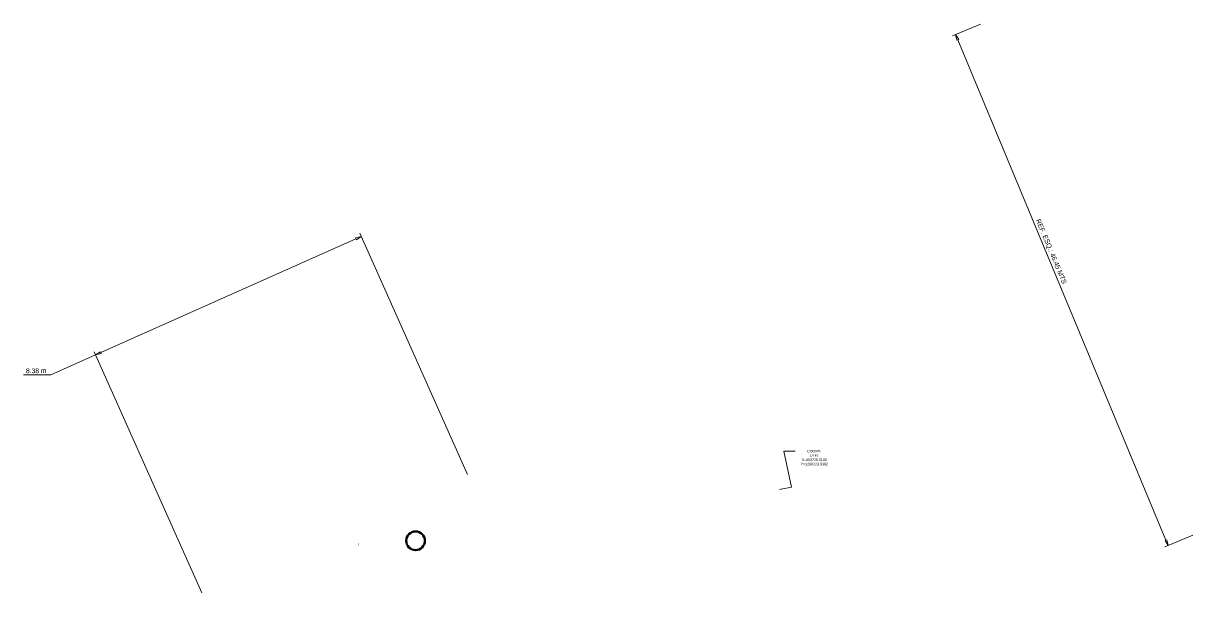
# Model space of a CAD drawing. Header units: metres. Extents: x 610261 to 617471, y 1314831 to 1317846.
# Drawn here: x 612594.1 to 612758.3, y 1316298.7 to 1316378.7 of the extents above; entities that cross this region are included whole.
import ezdxf
from ezdxf import colors
from ezdxf.entities.mleader import LeaderData, LeaderLine
from ezdxf.math import Vec2, Vec3

# ---------------------------------------------------------------- set-up
doc = ezdxf.new("R2010")
doc.units = ezdxf.units.M
doc.header["$PDMODE"] = 34
doc.header["$PDSIZE"] = 0.15
doc.layers.add('EL VARILLAL', color=7, linetype='Continuous')
doc.styles.add('Annotative', font='romans.shx', dxfattribs={"height": 1.5})
doc.styles.add('Style-ENGINEERING', font='ENGINEERING.shx')
doc.dimstyles.new('ISO-25', dxfattribs={"dimscale": 0.5, "dimtxt": 1.7, "dimasz": 2, "dimexe": 1.25, "dimexo": 0.625, "dimtad": 1, "dimtoh": 1, "dimzin": 1, "dimdsep": 46, "dimtxsty": 'Annotative', "dimblk": 'CLOSEDBLANK', "dimcen": 2, "dimclrd": 5, "dimclre": 6, "dimaunit": 1, "dimadec": 4, "dimazin": 0, "dimtfac": 1, "dimtmove": 0, "dimatfit": 3, "dimldrblk": 'CLOSEDBLANK', "dimfxl": 1, "dimlwd": 9, "dimlwe": 9, "dimarcsym": 0})

# ---------------------------------------------------------------- blocks, each defined once
blk = doc.blocks.new('_ClosedBlank')
at = {"color": 0, "linetype": 'ByBlock', "lineweight": -2}
for p, q in [((-1, 0.167), (0, 0)), ((-1, 0.167), (-1, -0.167)), ((0, 0), (-1, -0.167))]:
    blk.add_line(p, q, dxfattribs=at)
blk = doc.blocks.new('*D70')
at = {"layer": 'Defpoints', "color": 0, "transparency": 16777216}
for p in [(612728.49, 1316378.73), (612758.26, 1316307.11), (612754.55, 1316305.56)]:
    blk.add_point(p, dxfattribs=at)
at = {"layer": 'EL VARILLAL', "color": 6, "lineweight": 9, "transparency": 16777216}
for p, q in [((612728.26, 1316378.64), (612724.32, 1316377)), ((612758.03, 1316307.01), (612754.09, 1316305.37))]:
    blk.add_line(p, q, dxfattribs=at)
at = {"layer": 'EL VARILLAL', "color": 5, "lineweight": 9, "transparency": 16777216}
blk.add_line((612725.09, 1316376.45), (612754.24, 1316306.3), dxfattribs=at)
at = {"layer": 'EL VARILLAL', "color": 5, "lineweight": 9, "transparency": 16777216, "xscale": 0.8, "yscale": 0.8, "zscale": 0.8}
for p, rotation in [((612724.78, 1316377.19), 112.5691330110769), ((612754.55, 1316305.56), 292.5691330110768)]:
    blk.add_blockref('_ClosedBlank', p, dxfattribs=dict(at, rotation=rotation))
at = {"layer": 'EL VARILLAL', "color": 0, "transparency": 16777216, "insert": (612738.11, 1316346.73), "char_height": 0.68, "attachment_point": 5, "rotation": 292.5691, "style": 'Style-ENGINEERING'}
blk.add_mtext('REF. ESQ.: 46.45 MTS', dxfattribs=at)
blk = doc.blocks.new('*D83')
at = {"layer": 'Defpoints', "color": 0, "transparency": 16777216}
for p in [(612641.46, 1316348.86), (612656.45, 1316315.27), (612619.23, 1316298.66)]:
    blk.add_point(p, dxfattribs=at)
at = {"layer": 'EL VARILLAL', "color": 6, "lineweight": 9, "transparency": 16777216}
for p, q in [((612656.35, 1316315.5), (612641.26, 1316349.32)), ((612619.13, 1316298.89), (612604.04, 1316332.71))]:
    blk.add_line(p, q, dxfattribs=at)
at = {"layer": 'EL VARILLAL', "color": 5, "lineweight": 9, "transparency": 16777216}
for p, q in [((612640.73, 1316348.54), (612604.97, 1316332.58)), ((612604.24, 1316332.25), (612597.97, 1316329.45)), ((612597.97, 1316329.45), (612594.12, 1316329.45))]:
    blk.add_line(p, q, dxfattribs=at)
at = {"layer": 'EL VARILLAL', "color": 5, "lineweight": 9, "transparency": 16777216, "xscale": 0.8, "yscale": 0.8, "zscale": 0.8}
for p, rotation in [((612641.46, 1316348.86), 24.05283654507485), ((612604.24, 1316332.25), 204.0528365450749)]:
    blk.add_blockref('_ClosedBlank', p, dxfattribs=dict(at, rotation=rotation))
at = {"layer": 'EL VARILLAL', "color": 0, "transparency": 16777216, "insert": (612595.92, 1316330.04), "char_height": 0.68, "attachment_point": 5, "style": 'Style-ENGINEERING'}
blk.add_mtext('8.38 m', dxfattribs=at)

msp = doc.modelspace()

# ---------------------------------------------------------------- linework, layer by layer
at = {"layer": 'EL VARILLAL', "color": 7, "lineweight": 50}
msp.add_circle((612649.08699, 1316306.20787), 1.30867, dxfattribs=at)

# ---------------------------------------------------------------- texts
at = {"layer": 'EL VARILLAL', "color": 7, "insert": (612640.05589, 1316305.82596), "char_height": 0.32, "attachment_point": 1, "style": 'Style-ENGINEERING'}
msp.add_mtext_dynamic_manual_height_columns('\\pi0.90562;1', width=1.887435, gutter_width=3, heights=[0.40666], dxfattribs=at)

# ---------------------------------------------------------------- dimensions: what is measured, and where the dimension line sits
at = {"layer": 'EL VARILLAL', "color": 7}
for base, p1, p2, angle, text, picture, middle in [((612754.5489, 1316305.56273), (612728.49402, 1316378.73454), (612758.26442, 1316307.107), 292.569133, 'REF. ESQ.: 46.45 MTS', '*D70', (612737.53756, 1316346.49199)), ((612641.4588, 1316348.86304), (612619.23357, 1316298.66209), (612656.45096, 1316315.27348), 24.0528365, '8.38 m', '*D83', (612595.92135, 1316329.45183))]:
    dim = msp.add_linear_dim(base=base, p1=p1, p2=p2, angle=angle, text=text, dimstyle='ISO-25', override={"dimscale": 0, "dimtxsty": 'Style-ENGINEERING', "dimtix": 0, "dimtofl": 1, "dimtmove": 0, "dimatfit": 3}, dxfattribs=at)
    dim.commit()
    dim.dimension.update_dxf_attribs({"geometry": picture, "text_midpoint": middle, "dimtype": 161})

# ---------------------------------------------------------------- leaders
ml = msp.add_multileader_mtext('Standard', dxfattribs=at)
ml.set_content('COORD. UTM:\\P\\pxqc;X=603725.5100  Y=1299223.9382', color=7, style='Style-ENGINEERING')
ml.set_leader_properties(color=5, lineweight=9)
ml.build(insert=Vec2(0, 0))
ml.multileader.update_dxf_attribs({"arrow_head_size": 0.4, "scale": 0.2})
ctx = ml.context
ctx.base_point, ctx.scale, ctx.char_height, ctx.arrow_head_size, ctx.landing_gap_size, ctx.plane_origin = Vec3(612702.28234, 1316318.7637), 0.2, 0.36, 0.4, 0.4, Vec3(612699.92509, 1316313.37469)
ctx.text_align_type = 1
notes = []
notes.append((ctx, [(0, (1, 1, 0), (612700.68234, 1316318.7637), (1, 0), 1.6, [(0, [(612699.92509, 1316313.37469), (612701.78796, 1316313.71462)], 0, [])])]))
ctx.mtext.insert, ctx.mtext.width, ctx.mtext.alignment, ctx.mtext.flow_direction = Vec3(612704.96234, 1316318.9437), 4.047181, 2, 5
for ctx, leaders in notes:
    for number, flags, end, landing, length, lines in leaders:
        leader = LeaderData()
        leader.index, (leader.has_last_leader_line, leader.has_dogleg_vector, leader.attachment_direction) = number, flags
        leader.last_leader_point, leader.dogleg_vector, leader.dogleg_length = Vec3(end), Vec3(landing), length
        for number, points, colour, breaks in lines:
            line = LeaderLine()
            line.index, line.vertices, line.color, line.breaks = number, Vec3.list(points), colors.encode_raw_color(colour), breaks
            leader.lines.append(line)
        ctx.leaders.append(leader)

doc.saveas('drawing.dxf')
